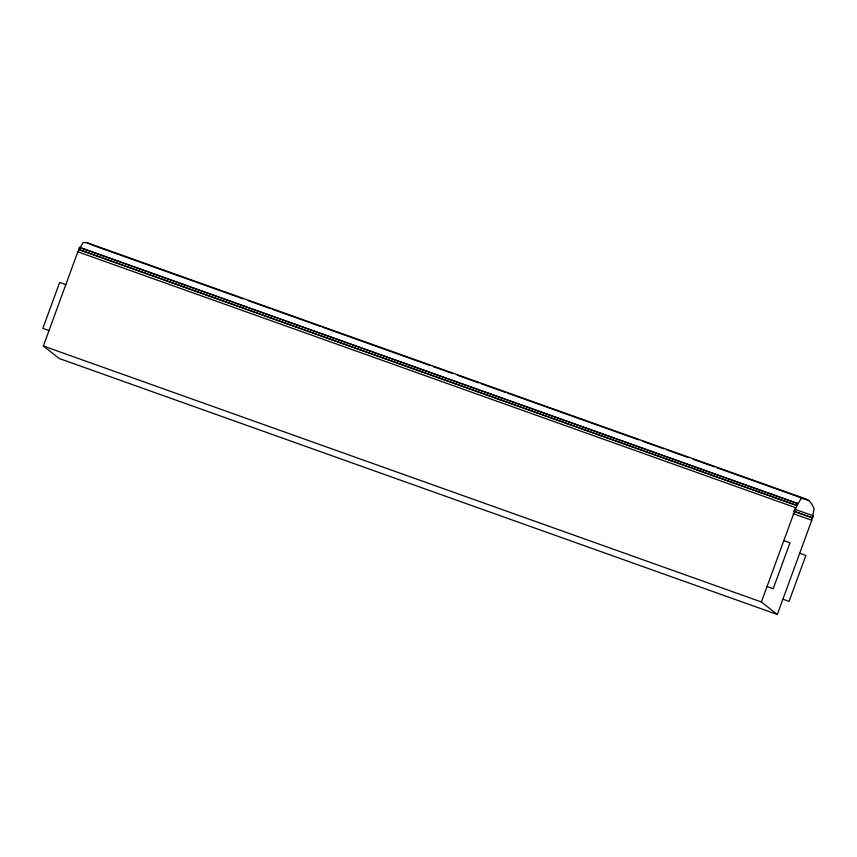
<?xml version="1.0" encoding="UTF-8"?>
<svg xmlns="http://www.w3.org/2000/svg" width="857" height="857" viewBox="0 0 857 857"><rect width="100%" height="100%" fill="white"/><g stroke="black" fill="none" stroke-linecap="round" stroke-linejoin="round"><path stroke-width="1.29" d="M811.772 520.295L814.15 508.726L811.74 503.852L808.762 500.499L805.216 498.71L87.189 242.756L83.086 242.51L77.826 251.808L43.353 346.014L59.283 358.537L777.299 614.49L811.772 520.295L793.121 513.643M78.694 249.451L796.839 505.501L78.823 249.548L79.455 247.384L797.749 503.552L79.455 247.384M777.299 614.49L761.38 601.968L795.853 507.762L801.113 498.463L805.216 498.71M796.721 505.405L797.471 503.338M793.743 511.19L812.64 517.928L813.111 515.646M91.999 244.995L243.163 298.879M248.198 300.678L269.612 308.316M272.14 309.206L320.004 326.271M322.521 327.17L429.593 365.339M433.374 366.689L452.271 373.427M457.306 375.216L478.72 382.854M481.248 383.754L505.18 392.281M507.698 393.181L638.701 439.877M642.482 441.226L663.896 448.864M666.414 449.764L687.828 457.392M692.874 459.191L714.288 466.819M716.806 467.718L808.762 500.499M77.826 251.808L795.853 507.762M794.503 509.122L813.389 515.86M793.614 511.093L812.64 517.928M65.807 284.663L59.658 282.467L42.85 328.381L49.01 330.577M783.834 540.617L789.983 542.802L773.185 588.727L767.026 586.531M799.71 553.268L805.859 555.454L789.061 601.378L782.902 599.182M43.353 346.014L761.38 601.968M87.189 242.756L90.735 244.545"/></g></svg>
